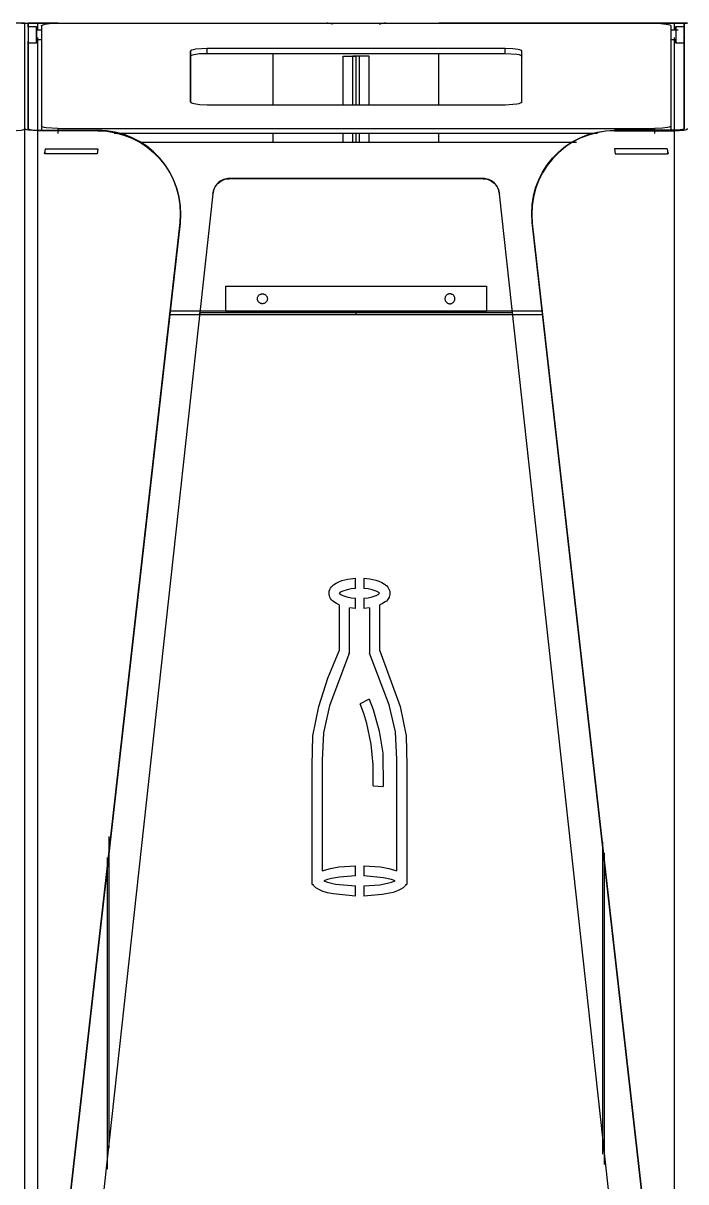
# Model space of a CAD drawing. Header units: millimetres. Extents: x 10366 to 23682, y 24552 to 29690.
# Drawn here: x 22251 to 22651, y 27333 to 28033 of the extents above; entities that cross this region are included whole.
import ezdxf

# ---------------------------------------------------------------- set-up
doc = ezdxf.new("R2010")
doc.units = ezdxf.units.MM
doc.header["$LTSCALE"] = 3
doc.layers.add('DomyÅ›lny', color=7, linetype='Continuous')

msp = doc.modelspace()

# ---------------------------------------------------------------- linework, layer by layer
at = {"layer": 'DomyÅ›lny'}
for p, q in [((22249.8, 28032.54), (22251.8, 28032.54)), ((22251.8, 27968.89), (22251.8, 28032.54)), ((22251.8, 27968.89), (22251.8, 28032.54)), ((22251.8, 28032.54), (22253.8, 28032.54)), ((22253.8, 28032.54), (22253.8, 27968.89)), ((22253.8, 28030.21), (22253.8, 28032.54)), ((22253.8, 28030.54), (22258.8, 28030.54)), ((22259.56, 28028.1), (22259.56, 28032.54)), ((22271.91, 28032.54), (22259.56, 28032.54)), ((22259.56, 28032.54), (22401.8, 28032.54)), ((22261.8, 28030.84), (22261.8, 27970.58)), ((22271.8, 28032.54), (22631.8, 28032.54)), ((22644.04, 28032.54), (22501.8, 28032.54)), ((22631.69, 28032.54), (22644.04, 28032.54)), ((22641.8, 28030.84), (22641.8, 27970.58)), ((22644.04, 28028.54), (22644.04, 28032.54)), ((22644.8, 28030.54), (22649.8, 28030.54)), ((22649.8, 28032.54), (22649.8, 27968.89)), ((22649.8, 28030.21), (22649.8, 28032.54)), ((22649.8, 28032.54), (22651.8, 28032.54)), ((22258.48, 28028.54), (22261.8, 28028.54)), ((22259.56, 27967.57), (22259.56, 28023.87)), ((22641.8, 28028.54), (22646.21, 28028.54)), ((22644.04, 27967.57), (22644.04, 28023.87)), ((22253.8, 27968), (22253.8, 28021.75)), ((22258.8, 28020.54), (22253.8, 28020.54)), ((22261.8, 28022.54), (22258.8, 28022.54)), ((22541.8, 28017.29), (22361.8, 28017.29)), ((22361.8, 28014.33), (22361.8, 28017.29)), ((22541.8, 28014.33), (22541.8, 28017.29)), ((22644.8, 28022.54), (22641.8, 28022.54)), ((22649.8, 28020.54), (22644.8, 28020.54)), ((22649.8, 27968), (22649.8, 28021.75)), ((22351.8, 28012.63), (22351.8, 28015.59)), ((22351.8, 28015.59), (22351.8, 27985.03)), ((22351.8, 27985.03), (22351.8, 28012.63)), ((22361.8, 28014.33), (22541.8, 28014.33)), ((22401.8, 27983.33), (22401.8, 28014.33)), ((22444.04, 27983.33), (22444.04, 28012.54)), ((22451.8, 28012.54), (22449.8, 28012.54)), ((22449.8, 27983.33), (22449.8, 28012.54)), ((22451.8, 27983.33), (22451.8, 28012.54)), ((22453.8, 28012.54), (22451.8, 28012.54)), ((22451.8, 27983.33), (22451.8, 28012.54)), ((22453.8, 27983.33), (22453.8, 28012.54)), ((22459.56, 27983.33), (22459.56, 28012.54)), ((22501.8, 27983.33), (22501.8, 28014.33)), ((22551.8, 27985.03), (22551.8, 28015.59)), ((22551.8, 28012.63), (22551.8, 28015.59)), ((22361.8, 27983.33), (22541.8, 27983.33)), ((22251.8, 27258.78), (22251.8, 27968.89)), ((22251.8, 27258.78), (22251.8, 27968.89)), ((22259.56, 27967.91), (22295.92, 27967.91)), ((22295.89, 27967.57), (22259.56, 27967.57)), ((22259.56, 27258.78), (22259.56, 27967.57)), ((22261.8, 27970.58), (22261.8, 27967.63)), ((22271.8, 27968.89), (22631.8, 27968.89)), ((22271.8, 27968.89), (22271.8, 27965.93)), ((22644.04, 27967.91), (22607.68, 27967.91)), ((22607.72, 27967.57), (22644.04, 27967.57)), ((22631.8, 27968.89), (22631.8, 27965.93)), ((22641.8, 27970.58), (22641.8, 27967.63)), ((22644.04, 27258.78), (22644.04, 27967.57)), ((22597.57, 27965.93), (22305.71, 27965.93)), ((22320.99, 27960.78), (22584.88, 27960.78)), ((22320.99, 27960.78), (22584.88, 27960.78)), ((22401.8, 27960.78), (22401.8, 27965.93)), ((22444.04, 27960.78), (22444.04, 27965.93)), ((22449.8, 27960.78), (22449.8, 27965.93)), ((22451.8, 27960.78), (22451.8, 27965.93)), ((22451.8, 27960.78), (22451.8, 27965.93)), ((22453.8, 27960.78), (22453.8, 27965.93)), ((22459.56, 27960.78), (22459.56, 27965.93)), ((22501.8, 27960.78), (22501.8, 27965.93)), ((22264.05, 27956.69), (22263.8, 27955.21)), ((22263.8, 27955.21), (22263.8, 27953.73)), ((22295.42, 27953.73), (22263.8, 27953.73)), ((22264.05, 27956.69), (22295.92, 27956.69)), ((22295.92, 27956.69), (22295.42, 27953.73)), ((22639.55, 27956.69), (22607.68, 27956.69)), ((22607.68, 27956.69), (22608.18, 27953.73)), ((22608.18, 27953.73), (22639.8, 27953.73)), ((22639.55, 27956.69), (22639.8, 27955.21)), ((22639.8, 27955.21), (22639.8, 27953.73)), ((22528.4, 27938.78), (22375.2, 27938.78)), ((22528.4, 27938.64), (22375.2, 27938.64)), ((22365.27, 27929.63), (22293.04, 27270.36)), ((22365.27, 27929.5), (22293.04, 27270.23)), ((22610.56, 27270.36), (22538.33, 27929.63)), ((22610.56, 27270.23), (22538.33, 27929.5)), ((22272.8, 27267.65), (22345.51, 27912.19)), ((22345.48, 27911.85), (22272.8, 27267.65)), ((22630.8, 27267.65), (22558.09, 27912.19)), ((22558.12, 27911.85), (22630.8, 27267.65)), ((22373.18, 27858.78), (22373.18, 27873.75)), ((22373.18, 27873.75), (22530.42, 27873.75)), ((22530.42, 27873.75), (22530.42, 27858.78)), ((22339.26, 27856.78), (22357.29, 27856.78)), ((22451.8, 27858.78), (22339.49, 27858.78)), ((22357.29, 27856.78), (22357.4, 27857.78)), ((22357.4, 27857.78), (22357.29, 27856.78)), ((22357.29, 27856.78), (22451.8, 27856.78)), ((22451.8, 27857.78), (22357.4, 27857.78)), ((22373.18, 27858.78), (22530.42, 27858.78)), ((22564.11, 27858.78), (22451.8, 27858.78)), ((22451.8, 27857.78), (22451.8, 27858.78)), ((22451.8, 27857.78), (22451.8, 27858.78)), ((22451.8, 27856.78), (22451.8, 27857.78)), ((22546.21, 27857.78), (22451.8, 27857.78)), ((22451.8, 27856.78), (22451.8, 27857.78)), ((22451.8, 27856.78), (22546.31, 27856.78)), ((22546.31, 27856.78), (22546.21, 27857.78)), ((22546.31, 27856.78), (22546.21, 27857.78)), ((22546.31, 27856.78), (22564.34, 27856.78)), ((22451.44, 27691.41), (22451.44, 27697.55)), ((22451.44, 27691.41), (22451.44, 27697.55)), ((22456.44, 27697.53), (22456.44, 27691.39)), ((22456.44, 27697.53), (22456.44, 27691.39)), ((22441.56, 27681.36), (22441.56, 27653.76)), ((22441.56, 27681.36), (22441.56, 27653.76)), ((22451.44, 27679.31), (22451.44, 27685.44)), ((22451.44, 27679.31), (22451.44, 27685.44)), ((22456.44, 27685.46), (22456.44, 27679.32)), ((22456.44, 27685.46), (22456.44, 27679.32)), ((22466.07, 27653.76), (22466.07, 27681.36)), ((22466.07, 27653.76), (22466.07, 27681.36)), ((22447.69, 27652.38), (22447.69, 27679.71)), ((22447.69, 27652.38), (22447.69, 27679.71)), ((22459.94, 27679.71), (22459.94, 27652.38)), ((22459.94, 27679.71), (22459.94, 27652.38)), ((22447.39, 27651.75), (22447.69, 27652.38)), ((22447.39, 27651.75), (22447.69, 27652.38)), ((22459.62, 27624.44), (22454.14, 27621.7)), ((22459.62, 27624.44), (22454.14, 27621.7)), ((22461.99, 27572.22), (22468.1, 27571.81)), ((22461.99, 27572.22), (22468.1, 27571.81)), ((22302.8, 27353.45), (22302.8, 27541.68)), ((22600.8, 27349.93), (22600.8, 27538.15)), ((22301.8, 27340.76), (22301.8, 27528.99)), ((22601.8, 27343.58), (22601.8, 27531.81)), ((22451.44, 27517.86), (22451.44, 27523.99)), ((22451.44, 27517.86), (22451.44, 27523.99)), ((22456.44, 27523.98), (22456.44, 27517.86)), ((22456.44, 27523.98), (22456.44, 27517.86)), ((22425.22, 27512.6), (22425.8, 27512.6)), ((22425.22, 27512.6), (22425.8, 27512.6)), ((22481.83, 27512.6), (22482.41, 27512.6)), ((22481.83, 27512.6), (22482.41, 27512.6)), ((22451.44, 27505.67), (22451.44, 27511.79)), ((22451.44, 27505.67), (22451.44, 27511.79)), ((22456.44, 27511.8), (22456.44, 27505.67)), ((22456.44, 27511.8), (22456.44, 27505.67))]:
    msp.add_line(p, q, dxfattribs=at)
for points in [[(22251.8, 28032.54, 0), (22251.8, 28032.54, 0), (22251.8, 28032.54, 0), (22251.8, 28032.54, 0), (22251.8, 28032.54, 0), (22251.8, 28032.54, 0), (22251.8, 28032.54, 0), (22251.8, 28032.54, 0), (22251.8, 28032.54, 0), (22251.8, 28032.54, 0), (22251.8, 28032.54, 0), (22251.79, 28032.54, 0), (22251.74, 28032.54, 0), (22251.22, 28032.54, 0), (22248.84, 28032.54, 0), (22244.04, 28032.54, 0)], [(22251.8, 28032.54, 0), (22251.8, 28032.54, 0), (22251.8, 28032.54, 0), (22251.8, 28032.54, 0), (22251.8, 28032.54, 0), (22251.8, 28032.54, 0), (22251.8, 28032.54, 0), (22251.8, 28032.54, 0), (22251.8, 28032.54, 0), (22251.8, 28032.54, 0), (22251.8, 28032.54, 0), (22251.82, 28032.54, 0), (22251.86, 28032.54, 0), (22252.38, 28032.54, 0), (22254.76, 28032.54, 0), (22259.56, 28032.54, 0)], [(22259.56, 28032.54, 0), (22253.8, 28032.54, 0)], [(22253.8, 28030.54, 0), (22253.8, 28030.54, 0), (22253.8, 28030.54, 0), (22253.8, 28030.54, 0), (22253.8, 28030.54, 0), (22253.8, 28030.54, 0), (22253.8, 28030.54, 0), (22253.8, 28030.54, 0), (22253.8, 28030.54, 0), (22253.8, 28030.54, 0), (22253.8, 28030.54, 0), (22253.8, 28030.54, 0), (22253.8, 28030.53, 0), (22253.8, 28030.5, 0), (22253.8, 28030.39, 0), (22253.8, 28029.92, 0), (22253.8, 28020.54, 0)], [(22261.8, 28030.84, 0), (22261.8, 28030.88, 0), (22261.81, 28030.93, 0), (22261.83, 28030.97, 0), (22261.85, 28031.01, 0), (22261.88, 28031.06, 0), (22261.92, 28031.1, 0), (22262, 28031.18, 0), (22262.12, 28031.27, 0), (22262.42, 28031.43, 0), (22262.81, 28031.58, 0), (22263.84, 28031.87, 0), (22266.74, 28032.31, 0), (22271.8, 28032.54, 0)], [(22631.8, 28032.54, 0), (22635.75, 28032.4, 0), (22639.01, 28032.02, 0), (22640.22, 28031.76, 0), (22641.11, 28031.46, 0), (22641.42, 28031.31, 0), (22641.54, 28031.23, 0), (22641.64, 28031.15, 0), (22641.71, 28031.07, 0), (22641.74, 28031.04, 0), (22641.76, 28031, 0), (22641.78, 28030.96, 0), (22641.79, 28030.92, 0), (22641.8, 28030.88, 0), (22641.8, 28030.84, 0)], [(22651.8, 28032.54, 0), (22651.8, 28032.54, 0), (22651.8, 28032.54, 0), (22651.8, 28032.54, 0), (22651.8, 28032.54, 0), (22651.8, 28032.54, 0), (22651.8, 28032.54, 0), (22651.8, 28032.54, 0), (22651.8, 28032.54, 0), (22651.8, 28032.54, 0), (22651.8, 28032.54, 0), (22651.79, 28032.54, 0), (22651.74, 28032.54, 0), (22651.22, 28032.54, 0), (22648.84, 28032.54, 0), (22644.04, 28032.54, 0)], [(22644.04, 28032.54, 0), (22649.8, 28032.54, 0)], [(22644.8, 28028.54, 0), (22644.8, 28030.34, 0), (22644.8, 28030.5, 0), (22644.8, 28030.53, 0), (22644.8, 28030.54, 0), (22644.8, 28030.54, 0), (22644.8, 28030.54, 0), (22644.8, 28030.54, 0), (22644.8, 28030.54, 0), (22644.8, 28030.54, 0), (22644.8, 28030.54, 0), (22644.8, 28030.54, 0), (22644.8, 28030.54, 0), (22644.8, 28030.54, 0), (22644.8, 28030.54, 0), (22644.8, 28030.54, 0), (22644.8, 28030.54, 0), (22644.8, 28030.54, 0), (22644.8, 28030.53, 0), (22644.8, 28030.52, 0), (22644.8, 28030.45, 0), (22644.8, 28030.16, 0), (22644.8, 28027.16, 0), (22644.8, 28023.34, 0), (22644.8, 28020.72, 0), (22644.8, 28020.58, 0), (22644.8, 28020.55, 0), (22644.8, 28020.54, 0), (22644.8, 28020.54, 0), (22644.8, 28020.54, 0), (22644.8, 28020.54, 0), (22644.8, 28020.54, 0), (22644.8, 28020.54, 0), (22644.8, 28020.54, 0), (22644.8, 28020.54, 0), (22644.8, 28020.54, 0), (22644.8, 28020.54, 0), (22644.8, 28020.54, 0), (22644.8, 28020.54, 0), (22644.8, 28020.54, 0), (22644.8, 28020.55, 0), (22644.8, 28020.56, 0), (22644.8, 28020.63, 0), (22644.8, 28020.92, 0), (22644.8, 28022.54, 0)], [(22649.8, 28025.98, 0), (22649.8, 28029.38, 0), (22649.8, 28030.32, 0), (22649.8, 28030.51, 0), (22649.8, 28030.54, 0), (22649.8, 28030.54, 0), (22649.8, 28030.54, 0), (22649.8, 28030.54, 0), (22649.8, 28030.54, 0), (22649.8, 28030.54, 0), (22649.8, 28030.54, 0), (22649.8, 28030.54, 0), (22649.8, 28030.54, 0), (22649.8, 28030.54, 0), (22649.8, 28030.54, 0), (22649.8, 28030.54, 0), (22649.8, 28030.54, 0), (22649.8, 28030.54, 0), (22649.8, 28030.54, 0), (22649.8, 28030.54, 0), (22649.8, 28030.54, 0), (22649.8, 28030.54, 0), (22649.8, 28030.54, 0), (22649.8, 28030.53, 0), (22649.8, 28030.51, 0), (22649.8, 28030.4, 0), (22649.8, 28029.94, 0), (22649.8, 28021.41, 0), (22649.8, 28020.55, 0), (22649.8, 28020.54, 0), (22649.8, 28020.54, 0), (22649.8, 28020.54, 0), (22649.8, 28020.54, 0), (22649.8, 28020.54, 0), (22649.8, 28020.54, 0), (22649.8, 28020.54, 0), (22649.8, 28020.54, 0), (22649.8, 28020.54, 0), (22649.8, 28020.54, 0), (22649.8, 28020.54, 0), (22649.8, 28020.54, 0), (22649.8, 28020.54, 0), (22649.8, 28020.54, 0), (22649.8, 28020.54, 0), (22649.8, 28020.54, 0), (22649.8, 28020.54, 0), (22649.8, 28020.55, 0), (22649.8, 28020.57, 0), (22649.8, 28020.68, 0), (22649.8, 28021.14, 0), (22649.8, 28025.54, 0)], [(22253.8, 28028.54, 0), (22253.8, 28028.54, 0), (22253.8, 28028.54, 0), (22253.8, 28028.54, 0), (22253.8, 28028.54, 0), (22253.8, 28028.54, 0), (22253.8, 28028.54, 0), (22253.8, 28028.54, 0), (22253.8, 28028.54, 0), (22253.8, 28028.54, 0), (22253.8, 28028.54, 0), (22253.8, 28028.53, 0), (22253.8, 28028.52, 0), (22253.8, 28028.45, 0), (22253.8, 28028.17, 0), (22253.8, 28022.54, 0)], [(22258.8, 28028.54, 0), (22258.8, 28028.54, 0), (22258.8, 28028.54, 0), (22258.8, 28028.54, 0), (22258.8, 28028.54, 0), (22258.8, 28028.54, 0), (22258.8, 28028.54, 0), (22258.8, 28028.54, 0), (22258.8, 28028.54, 0), (22258.8, 28028.54, 0), (22258.8, 28028.54, 0), (22258.8, 28028.54, 0), (22258.8, 28028.53, 0), (22258.8, 28028.52, 0), (22258.8, 28028.45, 0), (22258.8, 28028.17, 0), (22258.8, 28022.54, 0)], [(22644.8, 28028.54, 0), (22644.8, 28028.54, 0), (22644.8, 28028.54, 0), (22644.8, 28028.54, 0), (22644.8, 28028.54, 0), (22644.8, 28028.54, 0), (22644.8, 28028.54, 0), (22644.8, 28028.54, 0), (22644.8, 28028.54, 0), (22644.8, 28028.54, 0), (22644.8, 28028.54, 0), (22644.8, 28028.53, 0), (22644.8, 28028.52, 0), (22644.8, 28028.45, 0), (22644.8, 28028.17, 0), (22644.8, 28022.54, 0)], [(22361.8, 28017.29, 0), (22354.73, 28016.79, 0), (22353.43, 28016.52, 0), (22352.5, 28016.21, 0), (22352.19, 28016.05, 0), (22352.06, 28015.98, 0), (22351.97, 28015.9, 0), (22351.89, 28015.82, 0), (22351.86, 28015.78, 0), (22351.84, 28015.74, 0), (22351.82, 28015.7, 0), (22351.81, 28015.66, 0), (22351.8, 28015.63, 0), (22351.8, 28015.59, 0)], [(22551.8, 28015.59, 0), (22551.8, 28015.63, 0), (22551.79, 28015.66, 0), (22551.78, 28015.7, 0), (22551.76, 28015.74, 0), (22551.74, 28015.78, 0), (22551.71, 28015.82, 0), (22551.63, 28015.9, 0), (22551.54, 28015.98, 0), (22551.41, 28016.05, 0), (22551.1, 28016.21, 0), (22550.68, 28016.37, 0), (22549.56, 28016.66, 0), (22546.39, 28017.1, 0), (22541.8, 28017.29, 0)], [(22351.8, 28012.63, 0), (22351.8, 28012.67, 0), (22351.81, 28012.71, 0), (22351.82, 28012.75, 0), (22351.84, 28012.78, 0), (22351.86, 28012.82, 0), (22351.89, 28012.86, 0), (22351.97, 28012.94, 0), (22352.06, 28013.02, 0), (22352.19, 28013.1, 0), (22352.5, 28013.26, 0), (22352.92, 28013.41, 0), (22354.04, 28013.7, 0), (22357.21, 28014.14, 0), (22361.8, 28014.33, 0)], [(22444.04, 28012.54, 0), (22451.8, 28012.54, 0)], [(22444.04, 28012.54, 0), (22449.8, 28012.54, 0)], [(22459.56, 28012.54, 0), (22451.8, 28012.54, 0)], [(22459.56, 28012.54, 0), (22453.8, 28012.54, 0)], [(22541.8, 28014.33, 0), (22548.87, 28013.83, 0), (22550.17, 28013.56, 0), (22551.1, 28013.26, 0), (22551.41, 28013.1, 0), (22551.54, 28013.02, 0), (22551.63, 28012.94, 0), (22551.71, 28012.86, 0), (22551.74, 28012.82, 0), (22551.76, 28012.78, 0), (22551.78, 28012.75, 0), (22551.79, 28012.71, 0), (22551.8, 28012.67, 0), (22551.8, 28012.63, 0)], [(22351.8, 27985.03, 0), (22351.8, 27984.99, 0), (22351.81, 27984.95, 0), (22351.82, 27984.91, 0), (22351.84, 27984.88, 0), (22351.86, 27984.84, 0), (22351.89, 27984.8, 0), (22351.97, 27984.72, 0), (22352.06, 27984.64, 0), (22352.19, 27984.56, 0), (22352.5, 27984.4, 0), (22352.92, 27984.25, 0), (22354.04, 27983.96, 0), (22357.21, 27983.52, 0), (22361.8, 27983.33, 0)], [(22541.8, 27983.33, 0), (22548.87, 27983.83, 0), (22550.17, 27984.1, 0), (22551.1, 27984.4, 0), (22551.41, 27984.56, 0), (22551.54, 27984.64, 0), (22551.63, 27984.72, 0), (22551.71, 27984.8, 0), (22551.74, 27984.84, 0), (22551.76, 27984.88, 0), (22551.78, 27984.91, 0), (22551.79, 27984.95, 0), (22551.8, 27984.99, 0), (22551.8, 27985.03, 0)], [(22244.04, 27967.57, 0), (22249.6, 27967.97, 0), (22250.55, 27968.17, 0), (22251.24, 27968.39, 0), (22251.48, 27968.51, 0), (22251.58, 27968.57, 0), (22251.66, 27968.63, 0), (22251.72, 27968.7, 0), (22251.74, 27968.73, 0), (22251.76, 27968.76, 0), (22251.78, 27968.79, 0), (22251.79, 27968.82, 0), (22251.8, 27968.86, 0), (22251.8, 27968.89, 0)], [(22259.56, 27967.57, 0), (22254, 27967.97, 0), (22253.05, 27968.17, 0), (22252.36, 27968.39, 0), (22252.12, 27968.51, 0), (22252.02, 27968.57, 0), (22251.94, 27968.63, 0), (22251.88, 27968.7, 0), (22251.86, 27968.73, 0), (22251.84, 27968.76, 0), (22251.82, 27968.79, 0), (22251.81, 27968.82, 0), (22251.8, 27968.86, 0), (22251.8, 27968.89, 0)], [(22253.8, 27968.89, 0), (22253.8, 27968.86, 0), (22253.81, 27968.84, 0), (22253.82, 27968.81, 0), (22253.83, 27968.79, 0), (22253.85, 27968.76, 0), (22253.89, 27968.71, 0), (22253.95, 27968.66, 0), (22254.02, 27968.62, 0), (22254.21, 27968.52, 0), (22254.74, 27968.35, 0), (22256.31, 27968.08, 0), (22259.56, 27967.91, 0)], [(22271.8, 27968.89, 0), (22264.6, 27969.41, 0), (22263.39, 27969.67, 0), (22262.5, 27969.96, 0), (22262.19, 27970.11, 0), (22262.07, 27970.19, 0), (22261.97, 27970.27, 0), (22261.89, 27970.35, 0), (22261.86, 27970.39, 0), (22261.84, 27970.43, 0), (22261.82, 27970.47, 0), (22261.81, 27970.5, 0), (22261.8, 27970.54, 0), (22261.8, 27970.58, 0)], [(22295.89, 27967.57, 0), (22301.22, 27967.28, 0), (22306.47, 27966.43, 0), (22311.59, 27965.03, 0), (22316.49, 27963.11, 0), (22321.15, 27960.69, 0), (22325.5, 27957.81, 0), (22329.52, 27954.5, 0), (22333.17, 27950.79, 0), (22336.46, 27946.66, 0), (22339.31, 27942.18, 0), (22341.67, 27937.45, 0), (22343.5, 27932.51, 0), (22344.8, 27927.44, 0), (22345.57, 27922.28, 0), (22345.79, 27917.08, 0), (22345.48, 27911.85, 0)], [(22345.51, 27912.19, 0), (22345.83, 27917.51, 0), (22345.58, 27922.81, 0), (22344.78, 27928.05, 0), (22343.45, 27933.13, 0), (22341.6, 27938.04, 0), (22339.26, 27942.69, 0), (22336.45, 27947.08, 0), (22333.2, 27951.14, 0), (22329.49, 27954.9, 0), (22325.38, 27958.26, 0), (22320.95, 27961.16, 0), (22316.26, 27963.57, 0), (22311.36, 27965.45, 0), (22306.32, 27966.81, 0), (22301.17, 27967.63, 0), (22295.92, 27967.91, 0)], [(22558.09, 27912.19, 0), (22557.77, 27917.51, 0), (22558.02, 27922.81, 0), (22558.82, 27928.05, 0), (22560.15, 27933.13, 0), (22562, 27938.04, 0), (22564.34, 27942.69, 0), (22567.15, 27947.08, 0), (22570.4, 27951.14, 0), (22574.11, 27954.9, 0), (22578.22, 27958.26, 0), (22582.65, 27961.16, 0), (22587.34, 27963.57, 0), (22592.24, 27965.45, 0), (22597.28, 27966.81, 0), (22602.43, 27967.63, 0), (22607.68, 27967.91, 0)], [(22607.72, 27967.57, 0), (22602.38, 27967.28, 0), (22597.13, 27966.43, 0), (22592.01, 27965.03, 0), (22587.11, 27963.11, 0), (22582.45, 27960.69, 0), (22578.1, 27957.81, 0), (22574.08, 27954.5, 0), (22570.43, 27950.79, 0), (22567.14, 27946.66, 0), (22564.29, 27942.18, 0), (22561.94, 27937.45, 0), (22560.1, 27932.51, 0), (22558.8, 27927.44, 0), (22558.03, 27922.28, 0), (22557.81, 27917.08, 0), (22558.12, 27911.85, 0)], [(22641.8, 27970.58, 0), (22641.8, 27970.54, 0), (22641.79, 27970.5, 0), (22641.77, 27970.46, 0), (22641.75, 27970.41, 0), (22641.72, 27970.37, 0), (22641.68, 27970.32, 0), (22641.59, 27970.24, 0), (22641.48, 27970.16, 0), (22641.17, 27969.99, 0), (22640.78, 27969.84, 0), (22639.73, 27969.55, 0), (22636.79, 27969.11, 0), (22631.8, 27968.89, 0)], [(22644.04, 27967.57, 0), (22649.6, 27967.97, 0), (22650.55, 27968.17, 0), (22651.24, 27968.39, 0), (22651.48, 27968.51, 0), (22651.58, 27968.57, 0), (22651.66, 27968.63, 0), (22651.72, 27968.7, 0), (22651.74, 27968.73, 0), (22651.76, 27968.76, 0), (22651.78, 27968.79, 0), (22651.79, 27968.82, 0), (22651.8, 27968.86, 0), (22651.8, 27968.89, 0)], [(22649.8, 27968.89, 0), (22649.8, 27968.86, 0), (22649.79, 27968.84, 0), (22649.78, 27968.81, 0), (22649.77, 27968.79, 0), (22649.75, 27968.76, 0), (22649.71, 27968.71, 0), (22649.65, 27968.66, 0), (22649.58, 27968.62, 0), (22649.39, 27968.52, 0), (22648.86, 27968.35, 0), (22647.29, 27968.08, 0), (22644.04, 27967.91, 0)], [(22263.8, 27955.21, 0), (22263.54, 27953.74, 0)], [(22639.8, 27955.21, 0), (22640.06, 27953.74, 0)], [(22640.06, 27953.74, 0), (22639.8, 27953.73, 0)], [(22375.2, 27938.78, 0), (22374.36, 27938.74, 0), (22373.5, 27938.62, 0), (22372.63, 27938.43, 0), (22371.76, 27938.14, 0), (22370.9, 27937.77, 0), (22370.07, 27937.32, 0), (22369.28, 27936.77, 0), (22368.54, 27936.16, 0), (22367.86, 27935.47, 0), (22367.25, 27934.72, 0), (22366.72, 27933.92, 0), (22366.26, 27933.09, 0), (22365.89, 27932.23, 0), (22365.61, 27931.36, 0), (22365.27, 27929.63, 0)], [(22365.27, 27929.5, 0), (22365.61, 27931.23, 0), (22365.89, 27932.1, 0), (22366.26, 27932.96, 0), (22366.72, 27933.79, 0), (22367.25, 27934.59, 0), (22367.86, 27935.34, 0), (22368.54, 27936.02, 0), (22369.28, 27936.64, 0), (22370.07, 27937.18, 0), (22370.9, 27937.64, 0), (22371.76, 27938.01, 0), (22372.63, 27938.29, 0), (22373.5, 27938.49, 0), (22374.36, 27938.6, 0), (22375.2, 27938.64, 0)], [(22538.33, 27929.63, 0), (22537.99, 27931.36, 0), (22537.71, 27932.23, 0), (22537.34, 27933.09, 0), (22536.88, 27933.92, 0), (22536.35, 27934.72, 0), (22535.74, 27935.47, 0), (22535.06, 27936.16, 0), (22534.32, 27936.77, 0), (22533.53, 27937.32, 0), (22532.7, 27937.77, 0), (22531.84, 27938.14, 0), (22530.97, 27938.43, 0), (22530.1, 27938.62, 0), (22529.24, 27938.74, 0), (22528.4, 27938.78, 0)], [(22528.4, 27938.64, 0), (22529.24, 27938.6, 0), (22530.1, 27938.49, 0), (22530.97, 27938.29, 0), (22531.84, 27938.01, 0), (22532.7, 27937.64, 0), (22533.53, 27937.18, 0), (22534.32, 27936.64, 0), (22535.06, 27936.02, 0), (22535.74, 27935.34, 0), (22536.35, 27934.59, 0), (22536.88, 27933.79, 0), (22537.34, 27932.96, 0), (22537.71, 27932.1, 0), (22537.99, 27931.23, 0), (22538.33, 27929.5, 0)], [(22441.56, 27681.36, 0), (22439.87, 27682.18, 0), (22438.29, 27683.2, 0), (22437.57, 27683.81, 0), (22436.93, 27684.49, 0), (22436.37, 27685.24, 0), (22435.92, 27686.07, 0), (22435.62, 27686.96, 0), (22435.46, 27687.88, 0), (22435.45, 27688.82, 0), (22435.58, 27689.74, 0), (22435.86, 27690.63, 0), (22436.28, 27691.47, 0), (22436.82, 27692.24, 0), (22437.45, 27692.93, 0), (22438.15, 27693.55, 0), (22439.7, 27694.6, 0), (22441.39, 27695.42, 0), (22443.14, 27696.08, 0), (22446.78, 27696.99, 0), (22451.44, 27697.55, 0)], [(22441.56, 27681.36, 0), (22439.87, 27682.18, 0), (22438.29, 27683.2, 0), (22437.57, 27683.81, 0), (22436.93, 27684.49, 0), (22436.37, 27685.24, 0), (22435.92, 27686.07, 0), (22435.62, 27686.96, 0), (22435.46, 27687.88, 0), (22435.45, 27688.82, 0), (22435.58, 27689.74, 0), (22435.86, 27690.63, 0), (22436.28, 27691.47, 0), (22436.82, 27692.24, 0), (22437.45, 27692.93, 0), (22438.15, 27693.55, 0), (22439.7, 27694.6, 0), (22441.39, 27695.42, 0), (22443.14, 27696.08, 0), (22446.78, 27696.99, 0), (22451.44, 27697.55, 0)], [(22456.44, 27697.53, 0), (22460.14, 27697.12, 0), (22463.77, 27696.3, 0), (22465.54, 27695.71, 0), (22467.24, 27694.96, 0), (22468.85, 27694.02, 0), (22469.6, 27693.46, 0), (22470.28, 27692.83, 0), (22470.9, 27692.13, 0), (22471.42, 27691.36, 0), (22471.82, 27690.52, 0), (22472.08, 27689.63, 0), (22472.19, 27688.7, 0), (22472.16, 27687.78, 0), (22471.99, 27686.86, 0), (22471.67, 27685.99, 0), (22471.22, 27685.18, 0), (22470.66, 27684.44, 0), (22470.02, 27683.77, 0), (22469.31, 27683.17, 0), (22467.75, 27682.17, 0), (22466.07, 27681.36, 0)], [(22456.44, 27697.53, 0), (22460.14, 27697.12, 0), (22463.77, 27696.3, 0), (22465.54, 27695.71, 0), (22467.24, 27694.96, 0), (22468.85, 27694.02, 0), (22469.6, 27693.46, 0), (22470.28, 27692.83, 0), (22470.9, 27692.13, 0), (22471.42, 27691.36, 0), (22471.82, 27690.52, 0), (22472.08, 27689.63, 0), (22472.19, 27688.7, 0), (22472.16, 27687.78, 0), (22471.99, 27686.86, 0), (22471.67, 27685.99, 0), (22471.22, 27685.18, 0), (22470.66, 27684.44, 0), (22470.02, 27683.77, 0), (22469.31, 27683.17, 0), (22467.75, 27682.17, 0), (22466.07, 27681.36, 0)], [(22451.44, 27691.41, 0), (22448.85, 27691.13, 0), (22446.3, 27690.61, 0), (22443.83, 27689.79, 0), (22442.66, 27689.22, 0), (22442.12, 27688.86, 0), (22441.86, 27688.66, 0), (22441.74, 27688.55, 0), (22441.64, 27688.43, 0)], [(22451.44, 27691.41, 0), (22448.85, 27691.13, 0), (22446.3, 27690.61, 0), (22443.83, 27689.79, 0), (22442.66, 27689.22, 0), (22442.12, 27688.86, 0), (22441.86, 27688.66, 0), (22441.74, 27688.55, 0), (22441.64, 27688.43, 0)], [(22441.64, 27688.43, 0), (22441.74, 27688.3, 0), (22441.99, 27688.09, 0), (22442.52, 27687.72, 0), (22443.68, 27687.13, 0), (22446.14, 27686.28, 0), (22448.69, 27685.75, 0), (22451.44, 27685.44, 0)], [(22441.64, 27688.43, 0), (22441.74, 27688.3, 0), (22441.99, 27688.09, 0), (22442.52, 27687.72, 0), (22443.68, 27687.13, 0), (22446.14, 27686.28, 0), (22448.69, 27685.75, 0), (22451.44, 27685.44, 0)], [(22465.99, 27688.43, 0), (22465.77, 27688.65, 0), (22465.53, 27688.85, 0), (22465, 27689.2, 0), (22463.86, 27689.77, 0), (22461.45, 27690.58, 0), (22458.97, 27691.1, 0), (22456.44, 27691.39, 0)], [(22465.99, 27688.43, 0), (22465.77, 27688.65, 0), (22465.53, 27688.85, 0), (22465, 27689.2, 0), (22463.86, 27689.77, 0), (22461.45, 27690.58, 0), (22458.97, 27691.1, 0), (22456.44, 27691.39, 0)], [(22456.44, 27685.46, 0), (22458.96, 27685.75, 0), (22461.45, 27686.27, 0), (22463.86, 27687.09, 0), (22464.99, 27687.65, 0), (22465.53, 27688, 0), (22465.77, 27688.2, 0), (22465.99, 27688.43, 0)], [(22456.44, 27685.46, 0), (22458.96, 27685.75, 0), (22461.45, 27686.27, 0), (22463.86, 27687.09, 0), (22464.99, 27687.65, 0), (22465.53, 27688, 0), (22465.77, 27688.2, 0), (22465.99, 27688.43, 0)], [(22451.44, 27679.31, 0), (22447.69, 27679.71, 0)], [(22451.44, 27679.31, 0), (22447.69, 27679.71, 0)], [(22459.94, 27679.71, 0), (22456.44, 27679.32, 0)], [(22459.94, 27679.71, 0), (22456.44, 27679.32, 0)], [(22425.22, 27512.6, 0), (22425.22, 27584.49, 0), (22425.7, 27602.44, 0), (22429.19, 27620.05, 0), (22434.69, 27637.15, 0), (22441.56, 27653.76, 0)], [(22425.22, 27512.6, 0), (22425.22, 27584.49, 0), (22425.7, 27602.44, 0), (22429.19, 27620.05, 0), (22434.69, 27637.15, 0), (22441.56, 27653.76, 0)], [(22476.28, 27521, 0), (22476.28, 27588.02, 0), (22475.45, 27604.73, 0), (22471.77, 27621.06, 0), (22459.94, 27652.38, 0)], [(22476.28, 27521, 0), (22476.28, 27588.02, 0), (22475.45, 27604.73, 0), (22471.77, 27621.06, 0), (22459.94, 27652.38, 0)], [(22466.07, 27653.76, 0), (22478.44, 27620.05, 0), (22481.93, 27602.43, 0), (22482.41, 27584.48, 0), (22482.41, 27512.6, 0)], [(22466.07, 27653.76, 0), (22478.44, 27620.05, 0), (22481.93, 27602.43, 0), (22482.41, 27584.48, 0), (22482.41, 27512.6, 0)], [(22447.39, 27651.75, 0), (22435.71, 27620.55, 0), (22432.12, 27604.29, 0), (22431.35, 27587.66, 0), (22431.35, 27521, 0)], [(22447.39, 27651.75, 0), (22435.71, 27620.55, 0), (22432.12, 27604.29, 0), (22431.35, 27587.66, 0), (22431.35, 27521, 0)], [(22459.62, 27624.44, 0), (22462.16, 27618.21, 0), (22465.78, 27605.26, 0), (22467.82, 27591.97, 0), (22468.1, 27571.81, 0)], [(22459.62, 27624.44, 0), (22462.16, 27618.21, 0), (22465.78, 27605.26, 0), (22467.82, 27591.97, 0), (22468.1, 27571.81, 0)], [(22461.99, 27572.22, 0), (22462.15, 27584.85, 0), (22460.94, 27597.43, 0), (22458.33, 27609.79, 0), (22456.47, 27615.83, 0), (22454.14, 27621.7, 0)], [(22461.99, 27572.22, 0), (22462.15, 27584.85, 0), (22460.94, 27597.43, 0), (22458.33, 27609.79, 0), (22456.47, 27615.83, 0), (22454.14, 27621.7, 0)], [(22431.35, 27521, 0), (22436.25, 27522.4, 0), (22441.27, 27523.25, 0), (22451.44, 27523.99, 0)], [(22431.35, 27521, 0), (22436.25, 27522.4, 0), (22441.27, 27523.25, 0), (22451.44, 27523.99, 0)], [(22456.44, 27523.98, 0), (22466.48, 27523.23, 0), (22471.44, 27522.39, 0), (22476.28, 27521, 0)], [(22456.44, 27523.98, 0), (22466.48, 27523.23, 0), (22471.44, 27522.39, 0), (22476.28, 27521, 0)], [(22451.44, 27505.67, 0), (22437.85, 27506.93, 0), (22434.51, 27507.65, 0), (22431.25, 27508.68, 0), (22429.68, 27509.36, 0), (22428.19, 27510.2, 0), (22427.5, 27510.7, 0), (22426.85, 27511.26, 0), (22426.28, 27511.89, 0), (22425.8, 27512.6, 0)], [(22451.44, 27505.67, 0), (22437.85, 27506.93, 0), (22434.51, 27507.65, 0), (22431.25, 27508.68, 0), (22429.68, 27509.36, 0), (22428.19, 27510.2, 0), (22427.5, 27510.7, 0), (22426.85, 27511.26, 0), (22426.28, 27511.89, 0), (22425.8, 27512.6, 0)], [(22451.44, 27517.86, 0), (22441.73, 27517.13, 0), (22436.93, 27516.28, 0), (22434.58, 27515.67, 0), (22432.29, 27514.83, 0)], [(22451.44, 27517.86, 0), (22441.73, 27517.13, 0), (22436.93, 27516.28, 0), (22434.58, 27515.67, 0), (22432.29, 27514.83, 0)], [(22432.29, 27514.83, 0), (22434.58, 27513.99, 0), (22439.32, 27512.89, 0), (22451.44, 27511.79, 0)], [(22432.29, 27514.83, 0), (22434.58, 27513.99, 0), (22439.32, 27512.89, 0), (22451.44, 27511.79, 0)], [(22475.34, 27514.83, 0), (22473.08, 27515.66, 0), (22468.4, 27516.74, 0), (22456.44, 27517.86, 0)], [(22475.34, 27514.83, 0), (22473.08, 27515.66, 0), (22468.4, 27516.74, 0), (22456.44, 27517.86, 0)], [(22456.44, 27511.8, 0), (22466.02, 27512.54, 0), (22470.76, 27513.39, 0), (22473.08, 27514, 0), (22475.34, 27514.83, 0)], [(22456.44, 27511.8, 0), (22466.02, 27512.54, 0), (22470.76, 27513.39, 0), (22473.08, 27514, 0), (22475.34, 27514.83, 0)], [(22481.83, 27512.6, 0), (22481.36, 27511.9, 0), (22480.79, 27511.27, 0), (22480.16, 27510.71, 0), (22478.75, 27509.78, 0), (22477.23, 27509.03, 0), (22474.04, 27507.9, 0), (22467.41, 27506.55, 0), (22456.44, 27505.67, 0)], [(22481.83, 27512.6, 0), (22481.36, 27511.9, 0), (22480.79, 27511.27, 0), (22480.16, 27510.71, 0), (22478.75, 27509.78, 0), (22477.23, 27509.03, 0), (22474.04, 27507.9, 0), (22467.41, 27506.55, 0), (22456.44, 27505.67, 0)]]:
    msp.add_polyline3d(points, dxfattribs=at)
for points in [[(22258.8, 28025.54, 0), (22258.8, 28030.54, 0), (22258.8, 28025.54, 0), (22258.8, 28020.54, 0)], [(22392.22, 27866.18, 0), (22392.23, 27866.45, 0), (22392.27, 27866.73, 0), (22392.33, 27867.01, 0), (22392.43, 27867.28, 0), (22392.55, 27867.56, 0), (22392.71, 27867.82, 0), (22392.89, 27868.07, 0), (22393.1, 27868.3, 0), (22393.33, 27868.51, 0), (22393.58, 27868.69, 0), (22393.84, 27868.84, 0), (22394.11, 27868.97, 0), (22394.39, 27869.06, 0), (22394.67, 27869.13, 0), (22394.95, 27869.16, 0), (22395.22, 27869.18, 0), (22395.49, 27869.16, 0), (22395.77, 27869.13, 0), (22396.04, 27869.06, 0), (22396.32, 27868.97, 0), (22396.6, 27868.84, 0), (22396.86, 27868.69, 0), (22397.11, 27868.51, 0), (22397.34, 27868.3, 0), (22397.55, 27868.07, 0), (22397.73, 27867.82, 0), (22397.88, 27867.56, 0), (22398.01, 27867.28, 0), (22398.1, 27867.01, 0), (22398.17, 27866.73, 0), (22398.21, 27866.45, 0), (22398.22, 27866.18, 0), (22398.21, 27865.91, 0), (22398.17, 27865.64, 0), (22398.1, 27865.36, 0), (22398.01, 27865.08, 0), (22397.88, 27864.81, 0), (22397.73, 27864.54, 0), (22397.55, 27864.29, 0), (22397.34, 27864.06, 0), (22397.11, 27863.86, 0), (22396.86, 27863.68, 0), (22396.6, 27863.52, 0), (22396.32, 27863.4, 0), (22396.04, 27863.3, 0), (22395.77, 27863.24, 0), (22395.49, 27863.2, 0), (22395.22, 27863.19, 0), (22394.95, 27863.2, 0), (22394.67, 27863.24, 0), (22394.39, 27863.3, 0), (22394.11, 27863.4, 0), (22393.84, 27863.52, 0), (22393.58, 27863.68, 0), (22393.33, 27863.86, 0), (22393.1, 27864.06, 0), (22392.89, 27864.29, 0), (22392.71, 27864.54, 0), (22392.55, 27864.81, 0), (22392.43, 27865.08, 0), (22392.33, 27865.36, 0), (22392.27, 27865.64, 0), (22392.23, 27865.91, 0)], [(22511.38, 27866.18, 0), (22511.37, 27866.45, 0), (22511.33, 27866.73, 0), (22511.27, 27867.01, 0), (22511.17, 27867.28, 0), (22511.05, 27867.56, 0), (22510.89, 27867.82, 0), (22510.71, 27868.07, 0), (22510.5, 27868.3, 0), (22510.27, 27868.51, 0), (22510.02, 27868.69, 0), (22509.76, 27868.84, 0), (22509.49, 27868.97, 0), (22509.21, 27869.06, 0), (22508.93, 27869.13, 0), (22508.65, 27869.16, 0), (22508.38, 27869.18, 0), (22508.11, 27869.16, 0), (22507.84, 27869.13, 0), (22507.56, 27869.06, 0), (22507.28, 27868.97, 0), (22507, 27868.84, 0), (22506.74, 27868.69, 0), (22506.49, 27868.51, 0), (22506.26, 27868.3, 0), (22506.05, 27868.07, 0), (22505.87, 27867.82, 0), (22505.72, 27867.56, 0), (22505.59, 27867.28, 0), (22505.5, 27867.01, 0), (22505.43, 27866.73, 0), (22505.39, 27866.45, 0), (22505.38, 27866.18, 0), (22505.39, 27865.91, 0), (22505.43, 27865.64, 0), (22505.5, 27865.36, 0), (22505.59, 27865.08, 0), (22505.72, 27864.81, 0), (22505.87, 27864.54, 0), (22506.05, 27864.29, 0), (22506.26, 27864.06, 0), (22506.49, 27863.86, 0), (22506.74, 27863.68, 0), (22507, 27863.52, 0), (22507.28, 27863.4, 0), (22507.56, 27863.3, 0), (22507.84, 27863.24, 0), (22508.11, 27863.2, 0), (22508.38, 27863.19, 0), (22508.65, 27863.2, 0), (22508.93, 27863.24, 0), (22509.21, 27863.3, 0), (22509.49, 27863.4, 0), (22509.76, 27863.52, 0), (22510.02, 27863.68, 0), (22510.27, 27863.86, 0), (22510.5, 27864.06, 0), (22510.71, 27864.29, 0), (22510.89, 27864.54, 0), (22511.05, 27864.81, 0), (22511.17, 27865.08, 0), (22511.27, 27865.36, 0), (22511.33, 27865.64, 0), (22511.37, 27865.91, 0)]]:
    msp.add_polyline3d(points, close=True, dxfattribs=at)
for centre, start, end in [((22434.04, 28022.54), 74.04659, 90), ((22434.04, 28022.54), 68.92762, 90), ((22469.56, 28022.54), 90, 112.80901), ((22469.56, 28022.54), 90, 107.64857)]:
    msp.add_arc(centre, 10, start, end, dxfattribs=at)

doc.saveas('drawing.dxf')
